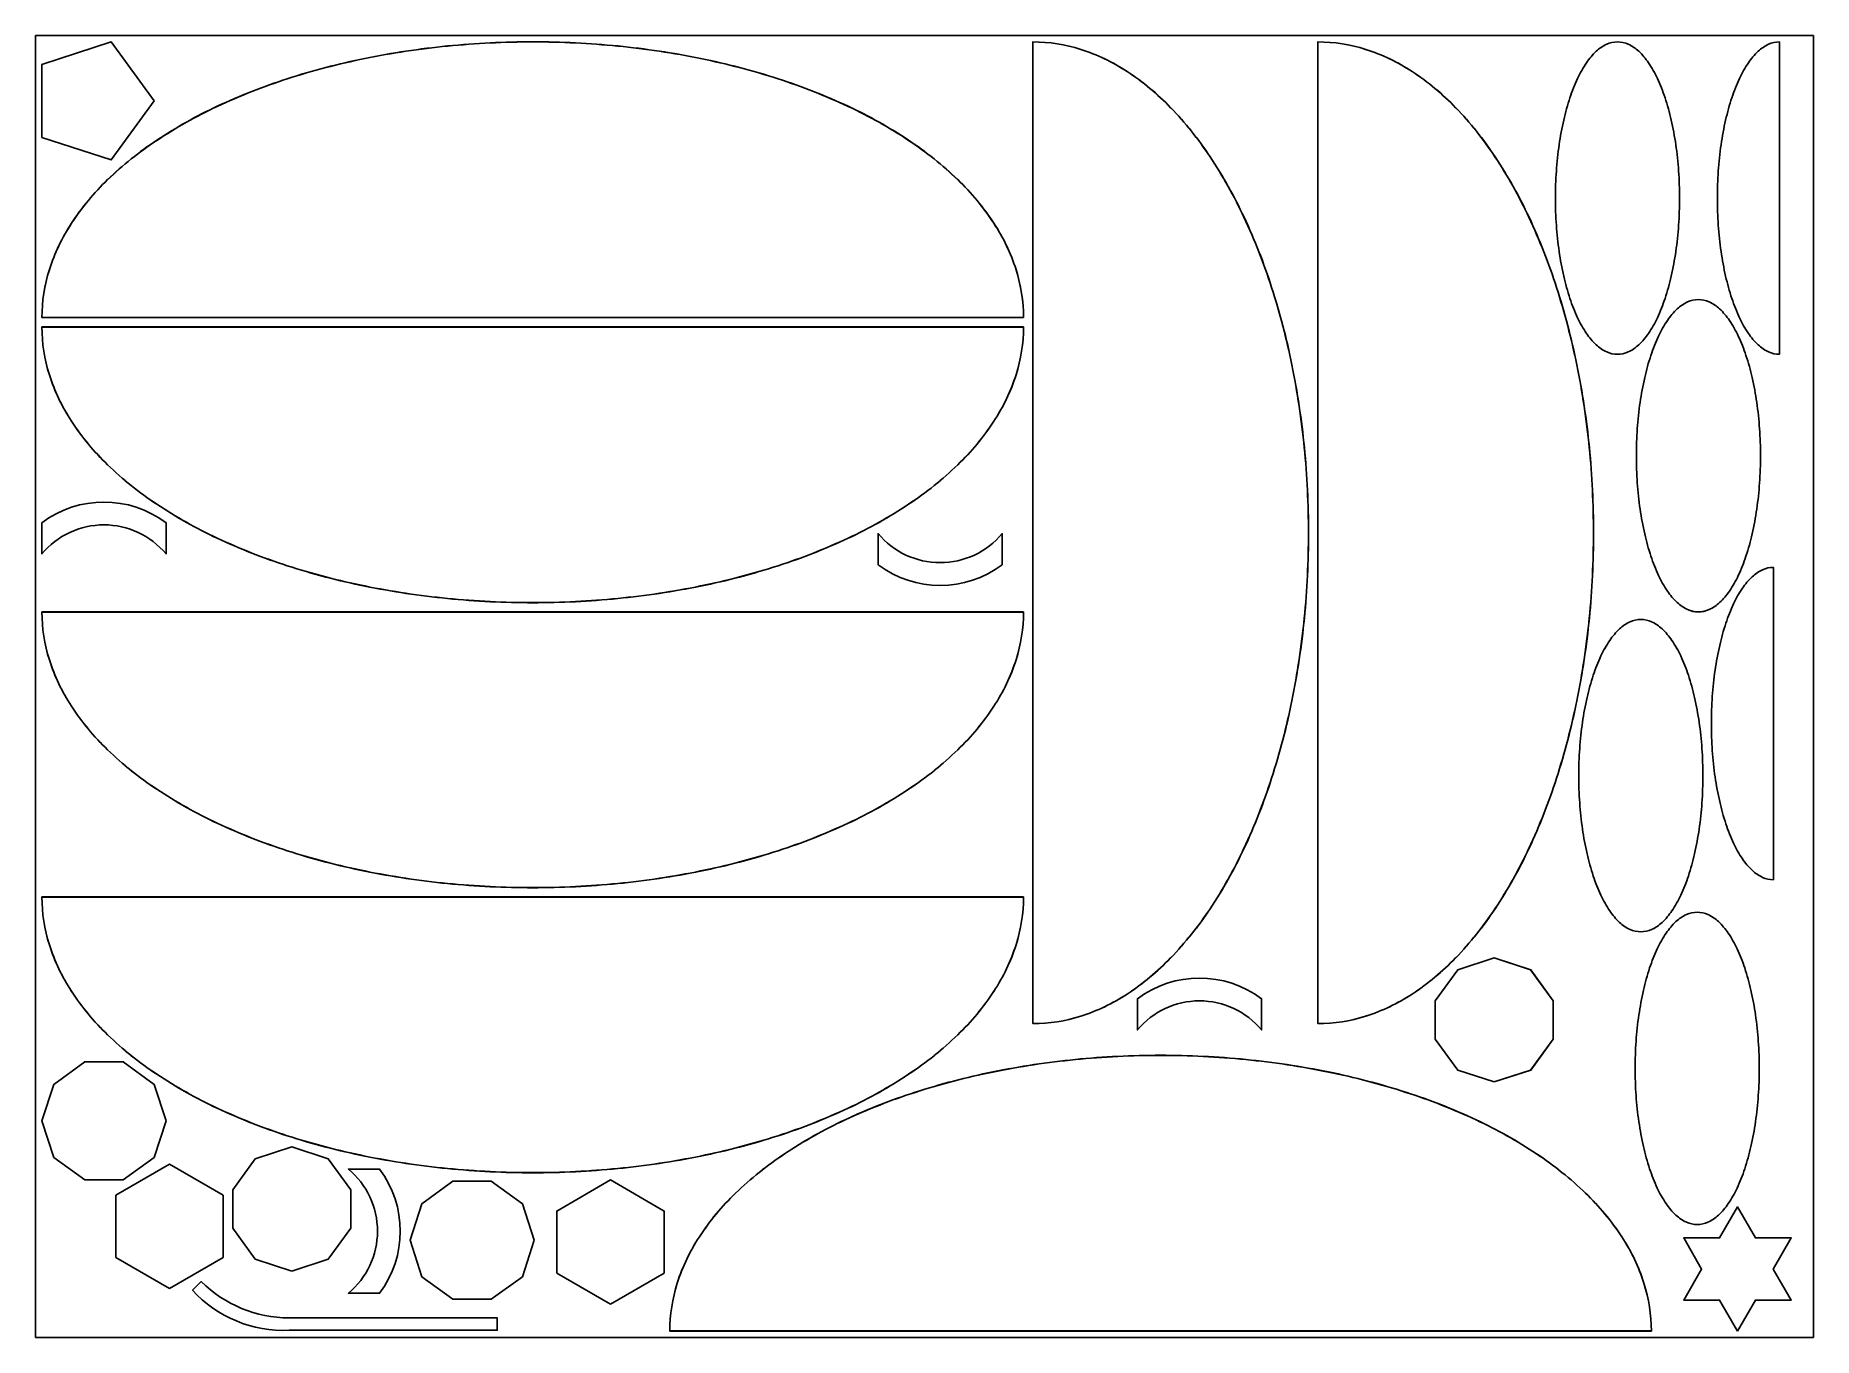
# Model space of a CAD drawing. Extents: x 0 to 2800, y 0 to 2050.
import ezdxf

# ---------------------------------------------------------------- set-up
doc = ezdxf.new("R2010")
doc.units = 0
doc.header["$LTSCALE"] = 41

msp = doc.modelspace()

# ---------------------------------------------------------------- linework, layer by layer
at = {"layer": 'BORDER_D0_T132.1_RK1_A0_W0_EM1'}
for points in [[(186.81, 1947.04), (119.28, 1854.09), (10, 1889.59), (10, 2004.49), (119.28, 2040), (186.81, 1947.04)], [(2297.2, 402.26), (2239.75, 420.93), (2204.24, 469.8), (2204.24, 530.2), (2239.75, 579.07), (2297.2, 597.74), (2354.65, 579.07), (2390.15, 530.2), (2390.15, 469.8), (2354.65, 420.93), (2297.2, 402.26)], [(205.48, 340.96), (186.81, 283.51), (137.94, 248.01), (77.54, 248.01), (28.67, 283.51), (10, 340.96), (28.67, 398.41), (77.54, 433.92), (137.94, 433.92), (186.81, 398.41), (205.48, 340.96)], [(403.41, 104.47), (345.96, 123.14), (310.46, 172.01), (310.46, 232.42), (345.96, 281.29), (403.41, 299.95), (460.86, 281.29), (496.37, 232.42), (496.37, 172.01), (460.86, 123.14), (403.41, 104.47)], [(211.07, 77.26), (126.43, 126.13), (126.43, 223.87), (211.07, 272.74), (295.72, 223.87), (295.72, 126.13), (211.07, 77.26)], [(785.31, 153.08), (766.65, 95.63), (717.78, 60.12), (657.37, 60.12), (608.5, 95.63), (589.83, 153.08), (608.5, 210.53), (657.37, 246.03), (717.78, 246.03), (766.65, 210.53), (785.31, 153.08)], [(905.46, 52.48), (820.81, 101.35), (820.81, 199.09), (905.46, 247.96), (990.1, 199.09), (990.1, 101.35), (905.46, 52.48)], [(2680.34, 10), (2652.12, 58.87), (2595.69, 58.87), (2623.91, 107.74), (2595.69, 156.61), (2652.12, 156.61), (2680.34, 205.48), (2708.55, 156.61), (2764.98, 156.61), (2736.77, 107.74), (2764.98, 58.87), (2708.55, 58.87), (2680.34, 10)]]:
    msp.add_lwpolyline(points, close=True, dxfattribs=at)
for points in [[(1555.9, 1605.9), (10, 1605.9, -0.076786), (21.74, 1681.28, -0.068058), (56.62, 1754.37, -0.056093), (113.56, 1822.95, -0.045362), (190.84, 1884.93, -0.037263), (286.11, 1938.44, -0.03162), (396.48, 1981.84, -0.027905), (518.59, 2013.82, -0.025667), (648.73, 2033.41, -0.024617), (782.95, 2040, -0.024617), (917.17, 2033.41, -0.025667), (1047.31, 2013.82, -0.027905), (1169.43, 1981.84, -0.03162), (1279.79, 1938.44, -0.037263), (1375.06, 1884.93, -0.045362), (1452.34, 1822.95, -0.056093), (1509.29, 1754.37, -0.068058), (1544.16, 1681.28, -0.076786), (1555.9, 1605.9)], [(1570.61, 494.1), (1570.61, 2040, -0.076786), (1645.99, 2028.26, -0.068058), (1719.08, 1993.39, -0.056093), (1787.66, 1936.44, -0.045362), (1849.64, 1859.16, -0.037263), (1903.15, 1763.89, -0.03162), (1946.55, 1653.53, -0.027905), (1978.53, 1531.41, -0.025667), (1998.11, 1401.27, -0.024617), (2004.71, 1267.05, -0.024617), (1998.11, 1132.83, -0.025667), (1978.53, 1002.69, -0.027905), (1946.55, 880.58, -0.03162), (1903.15, 770.21, -0.037263), (1849.64, 674.94, -0.045362), (1787.66, 597.66, -0.056093), (1719.08, 540.72, -0.068058), (1645.99, 505.84, -0.076786), (1570.61, 494.1)], [(2019.41, 494.1), (2019.41, 2040, -0.076786), (2094.79, 2028.26, -0.068058), (2167.88, 1993.39, -0.056093), (2236.46, 1936.44, -0.045362), (2298.44, 1859.16, -0.037263), (2351.95, 1763.89, -0.03162), (2395.35, 1653.53, -0.027905), (2427.33, 1531.41, -0.025667), (2446.91, 1401.27, -0.024617), (2453.51, 1267.05, -0.024617), (2446.91, 1132.83, -0.025667), (2427.33, 1002.69, -0.027905), (2395.35, 880.58, -0.03162), (2351.95, 770.21, -0.037263), (2298.44, 674.94, -0.045362), (2236.46, 597.66, -0.056093), (2167.88, 540.72, -0.068058), (2094.79, 505.84, -0.076786), (2019.41, 494.1)], [(2491.38, 2040, -0.106579), (2508.35, 2036.26, -0.081333), (2524.81, 2025.17, -0.056346), (2540.25, 2007.05, -0.039878), (2554.21, 1982.46, -0.02994), (2566.25, 1952.15, -0.023968), (2576.03, 1917.03, -0.020393), (2583.23, 1878.18, -0.01836), (2587.64, 1836.77, -0.017435), (2589.12, 1794.06, -0.017435), (2587.64, 1751.35, -0.01836), (2583.23, 1709.94, -0.020393), (2576.03, 1671.09, -0.023968), (2566.25, 1635.97, -0.029939), (2554.21, 1605.66, -0.039879), (2540.25, 1581.07, -0.056346), (2524.81, 1562.95, -0.081333), (2508.35, 1551.86, -0.106578), (2491.38, 1548.12, -0.10658), (2474.41, 1551.86, -0.081333), (2457.95, 1562.95, -0.056346), (2442.51, 1581.07, -0.039879), (2428.55, 1605.66, -0.02994), (2416.51, 1635.97, -0.023968), (2406.74, 1671.09, -0.020393), (2399.53, 1709.94, -0.01836), (2395.13, 1751.35, -0.017435), (2393.64, 1794.06, -0.017435), (2395.13, 1836.77, -0.01836), (2399.53, 1878.18, -0.020393), (2406.74, 1917.03, -0.023968), (2416.51, 1952.15, -0.02994), (2428.55, 1982.46, -0.039878), (2442.51, 2007.05, -0.056346), (2457.95, 2025.17, -0.081333), (2474.41, 2036.26, -0.10658), (2491.38, 2040)], [(2746.39, 2040), (2746.39, 1548.12, -0.10658), (2729.42, 1551.86, -0.081332), (2712.96, 1562.95, -0.056346), (2697.52, 1581.07, -0.039879), (2683.57, 1605.66, -0.02994), (2671.52, 1635.97, -0.023968), (2661.75, 1671.09, -0.020393), (2654.55, 1709.94, -0.01836), (2650.14, 1751.35, -0.017435), (2648.65, 1794.06, -0.017435), (2650.14, 1836.77, -0.01836), (2654.55, 1878.18, -0.020393), (2661.75, 1917.03, -0.023968), (2671.52, 1952.15, -0.02994), (2683.57, 1982.46, -0.039878), (2697.52, 2007.05, -0.056346), (2712.96, 2025.17, -0.081332), (2729.42, 2036.26, -0.10658), (2746.39, 2040)], [(2618.87, 1634.28, -0.106578), (2635.85, 1630.54, -0.081333), (2652.3, 1619.45, -0.056346), (2667.74, 1601.33, -0.039878), (2681.7, 1576.74, -0.02994), (2693.75, 1546.43, -0.023968), (2703.52, 1511.31, -0.020393), (2710.72, 1472.45, -0.01836), (2715.13, 1431.05, -0.017435), (2716.61, 1388.34, -0.017435), (2715.13, 1345.63, -0.01836), (2710.72, 1304.22, -0.020393), (2703.52, 1265.37, -0.023968), (2693.75, 1230.25, -0.02994), (2681.7, 1199.94, -0.039878), (2667.74, 1175.35, -0.056346), (2652.3, 1157.23, -0.081333), (2635.85, 1146.13, -0.106579), (2618.87, 1142.4, -0.106579), (2601.9, 1146.13, -0.081333), (2585.45, 1157.23, -0.056347), (2570, 1175.35, -0.039878), (2556.05, 1199.94, -0.02994), (2544, 1230.25, -0.023968), (2534.23, 1265.37, -0.020393), (2527.03, 1304.22, -0.01836), (2522.62, 1345.63, -0.017435), (2521.13, 1388.34, -0.017435), (2522.62, 1431.05, -0.01836), (2527.03, 1472.45, -0.020393), (2534.23, 1511.31, -0.023968), (2544, 1546.43, -0.02994), (2556.05, 1576.74, -0.039878), (2570, 1601.33, -0.056347), (2585.45, 1619.45, -0.081333), (2601.9, 1630.54, -0.106578), (2618.87, 1634.28)], [(10, 1591.2), (1555.9, 1591.2, -0.076786), (1544.16, 1515.82, -0.068058), (1509.29, 1442.73, -0.056093), (1452.34, 1374.15, -0.045362), (1375.06, 1312.17, -0.037263), (1279.79, 1258.66, -0.03162), (1169.43, 1215.26, -0.027905), (1047.31, 1183.28, -0.025667), (917.17, 1163.69, -0.024617), (782.95, 1157.1, -0.024617), (648.73, 1163.69, -0.025667), (518.59, 1183.28, -0.027905), (396.48, 1215.26, -0.03162), (286.11, 1258.66, -0.037263), (190.84, 1312.17, -0.045362), (113.56, 1374.15, -0.056093), (56.62, 1442.73, -0.068058), (21.74, 1515.82, -0.076786), (10, 1591.2)], [(10, 1233.67), (10, 1282.83, -0.333267), (205.48, 1282.83), (205.48, 1233.67, 0.469337), (10, 1233.67)], [(1522.42, 1265.87), (1522.42, 1216.7, -0.333267), (1326.94, 1216.7), (1326.94, 1265.87, 0.469337), (1522.42, 1265.87)], [(2737, 1212.62), (2737, 720.74, -0.10658), (2720.02, 724.47, -0.081333), (2703.57, 735.57, -0.056346), (2688.13, 753.69, -0.039878), (2674.17, 778.28, -0.02994), (2662.12, 808.59, -0.023968), (2652.35, 843.71, -0.020393), (2645.15, 882.56, -0.01836), (2640.74, 923.97, -0.017435), (2639.25, 966.68, -0.017435), (2640.74, 1009.39, -0.01836), (2645.15, 1050.8, -0.020393), (2652.35, 1089.65, -0.023968), (2662.12, 1124.77, -0.02994), (2674.17, 1155.08, -0.039878), (2688.13, 1179.67, -0.056346), (2703.57, 1197.79, -0.081333), (2720.02, 1208.88, -0.10658), (2737, 1212.62)], [(10, 1142.4), (1555.9, 1142.4, -0.076786), (1544.16, 1067.02, -0.068058), (1509.29, 993.93, -0.056093), (1452.34, 925.35, -0.045362), (1375.06, 863.37, -0.037263), (1279.79, 809.86, -0.03162), (1169.43, 766.46, -0.027905), (1047.31, 734.48, -0.025667), (917.17, 714.9, -0.024617), (782.95, 708.3, -0.024617), (648.73, 714.9, -0.025667), (518.59, 734.48, -0.027905), (396.48, 766.46, -0.03162), (286.11, 809.86, -0.037263), (190.84, 863.37, -0.045362), (113.56, 925.35, -0.056093), (56.62, 993.93, -0.068058), (21.74, 1067.02, -0.076786), (10, 1142.4)], [(2528.14, 1130.59, -0.106579), (2545.11, 1126.86, -0.081333), (2561.57, 1115.76, -0.056346), (2577.01, 1097.64, -0.039878), (2590.97, 1073.06, -0.02994), (2603.01, 1042.74, -0.023968), (2612.79, 1007.62, -0.020393), (2619.99, 968.77, -0.01836), (2624.4, 927.36, -0.017435), (2625.88, 884.65, -0.017435), (2624.4, 841.95, -0.01836), (2619.99, 800.54, -0.020393), (2612.79, 761.68, -0.023968), (2603.01, 726.57, -0.029939), (2590.97, 696.25, -0.039878), (2577.01, 671.66, -0.056346), (2561.57, 653.55, -0.081333), (2545.11, 642.45, -0.106579), (2528.14, 638.71, -0.10658), (2511.17, 642.45, -0.081333), (2494.71, 653.55, -0.056346), (2479.27, 671.66, -0.039878), (2465.32, 696.25, -0.029939), (2453.27, 726.57, -0.023968), (2443.5, 761.68, -0.020393), (2436.3, 800.54, -0.01836), (2431.89, 841.95, -0.017435), (2430.4, 884.65, -0.017435), (2431.89, 927.36, -0.01836), (2436.3, 968.77, -0.020393), (2443.5, 1007.62, -0.023968), (2453.27, 1042.74, -0.02994), (2465.32, 1073.06, -0.039878), (2479.27, 1097.64, -0.056346), (2494.71, 1115.76, -0.081333), (2511.17, 1126.86, -0.10658), (2528.14, 1130.59)], [(10, 693.6), (1555.9, 693.6, -0.076786), (1544.16, 618.22, -0.068058), (1509.29, 545.13, -0.056093), (1452.34, 476.55, -0.045362), (1375.06, 414.57, -0.037263), (1279.79, 361.06, -0.03162), (1169.43, 317.66, -0.027905), (1047.31, 285.68, -0.025667), (917.17, 266.1, -0.024617), (782.95, 259.5, -0.024617), (648.73, 266.1, -0.025667), (518.59, 285.68, -0.027905), (396.48, 317.66, -0.03162), (286.11, 361.06, -0.037263), (190.84, 414.57, -0.045362), (113.56, 476.55, -0.056093), (56.62, 545.13, -0.068058), (21.74, 618.22, -0.076786), (10, 693.6)], [(2616.92, 669.6, -0.10658), (2633.89, 665.86, -0.081333), (2650.35, 654.77, -0.056346), (2665.79, 636.65, -0.039878), (2679.75, 612.06, -0.02994), (2691.79, 581.75, -0.023968), (2701.57, 546.63, -0.020393), (2708.77, 507.77, -0.01836), (2713.18, 466.37, -0.017435), (2714.66, 423.66, -0.017435), (2713.18, 380.95, -0.01836), (2708.77, 339.54, -0.020393), (2701.57, 300.69, -0.023968), (2691.79, 265.57, -0.02994), (2679.75, 235.26, -0.039878), (2665.79, 210.67, -0.056346), (2650.35, 192.55, -0.081333), (2633.89, 181.46, -0.10658), (2616.92, 177.72, -0.106579), (2599.95, 181.46, -0.081333), (2583.49, 192.55, -0.056346), (2568.05, 210.67, -0.039878), (2554.09, 235.26, -0.029939), (2542.05, 265.57, -0.023968), (2532.28, 300.69, -0.020393), (2525.07, 339.54, -0.01836), (2520.67, 380.95, -0.017435), (2519.18, 423.66, -0.017435), (2520.67, 466.37, -0.01836), (2525.07, 507.77, -0.020393), (2532.28, 546.63, -0.023968), (2542.05, 581.75, -0.02994), (2554.09, 612.06, -0.039878), (2568.05, 636.65, -0.056346), (2583.49, 654.77, -0.081333), (2599.95, 665.86, -0.106578), (2616.92, 669.6)], [(1735.31, 484.13), (1735.31, 533.29, -0.333267), (1930.79, 533.29), (1930.79, 484.13, 0.469338), (1735.31, 484.13)], [(2544.75, 10), (998.85, 10, -0.076786), (1010.59, 85.38, -0.068058), (1045.46, 158.47, -0.056093), (1102.4, 227.05, -0.045362), (1179.68, 289.03, -0.037263), (1274.95, 342.54, -0.03162), (1385.32, 385.94, -0.027905), (1507.43, 417.92, -0.025667), (1637.57, 437.51, -0.024617), (1771.8, 444.1, -0.024617), (1906.02, 437.51, -0.025667), (2036.16, 417.92, -0.027905), (2158.27, 385.94, -0.03162), (2268.64, 342.54, -0.037263), (2363.91, 289.03, -0.045362), (2441.19, 227.05, -0.056093), (2498.13, 158.47, -0.068058), (2533, 85.38, -0.076786), (2544.75, 10)], [(492.64, 265.03), (541.81, 265.03, -0.333267), (541.81, 69.55), (492.64, 69.55, 0.469337), (492.64, 265.03)], [(399.26, 30.8), (727.18, 30.8), (727.18, 11.25), (399.26, 11.25, -0.220731), (247.22, 74.23), (261.04, 88.06, 0.198912), (399.26, 30.8)]]:
    msp.add_lwpolyline(points, format="xyb", close=True, dxfattribs=at)
at = {"layer": 'BORDER_D0_T132_RK1_A0_W0_EM1_RI1_ID0003'}
for points in [[(2297.2, 402.26), (2239.75, 420.93), (2204.24, 469.8), (2204.24, 530.2), (2239.75, 579.07), (2297.2, 597.74), (2354.66, 579.07), (2390.16, 530.2), (2390.16, 469.8), (2354.66, 420.93), (2297.2, 402.26)], [(205.48, 340.97), (186.81, 283.52), (137.94, 248.01), (77.54, 248.01), (28.67, 283.52), (10, 340.97), (28.67, 398.42), (77.54, 433.92), (137.94, 433.92), (186.81, 398.42), (205.48, 340.97)], [(403.41, 104.47), (345.96, 123.14), (310.45, 172.01), (310.45, 232.41), (345.96, 281.28), (403.41, 299.95), (460.87, 281.28), (496.37, 232.41), (496.37, 172.01), (460.87, 123.14), (403.41, 104.47)], [(785.31, 153.08), (766.64, 95.63), (717.77, 60.12), (657.37, 60.12), (608.5, 95.63), (589.83, 153.08), (608.5, 210.53), (657.37, 246.03), (717.77, 246.03), (766.64, 210.53), (785.31, 153.08)]]:
    msp.add_lwpolyline(points, close=True, dxfattribs=at)
at = {"layer": 'BORDER_D0_T132_RK1_A0_W0_EM1_RI1_ID0011'}
msp.add_lwpolyline([(2680.34, 9.99), (2652.13, 58.86), (2595.7, 58.86), (2623.92, 107.73), (2595.7, 156.6), (2652.13, 156.6), (2680.34, 205.47), (2708.56, 156.6), (2764.98, 156.6), (2736.78, 107.73), (2764.98, 58.86), (2708.56, 58.86), (2680.34, 9.99)], close=True, dxfattribs=at)
at = {"layer": 'BORDER_D0_T132_RK1_A0_W0_EM1_RI1_ID0013'}
for points in [[(10, 1258.25), (10, 1282.83, -0.333267), (205.48, 1282.83), (205.48, 1233.67, 0.469337), (10, 1233.67), (10, 1258.25)], [(1522.42, 1241.29), (1522.42, 1216.71, -0.333267), (1326.94, 1216.71), (1326.94, 1265.87, 0.469337), (1522.42, 1265.87), (1522.42, 1241.29)], [(1735.31, 508.71), (1735.31, 533.29, -0.333267), (1930.79, 533.29), (1930.79, 484.13, 0.469337), (1735.31, 484.13), (1735.31, 508.71)], [(517.22, 265.03), (541.8, 265.03, -0.333267), (541.8, 69.55), (492.64, 69.55, 0.469337), (492.64, 265.03), (517.22, 265.03)]]:
    msp.add_lwpolyline(points, format="xyb", close=True, dxfattribs=at)
at = {"layer": 'BORDER_D0_T132_RK1_A0_W0_EM1_RI1_ID0018'}
for points in [[(2491.38, 2040, -0.106572), (2508.35, 2036.26, -0.081329), (2524.81, 2025.17, -0.056348), (2540.25, 2007.05, -0.039882), (2554.21, 1982.46, -0.029934), (2566.25, 1952.15, -0.02397), (2576.02, 1917.03, -0.020392), (2583.23, 1878.18, -0.01836), (2587.63, 1836.77, -0.017437), (2589.12, 1794.06, -0.017437), (2587.63, 1751.35, -0.01836), (2583.23, 1709.94, -0.020392), (2576.02, 1671.09, -0.02397), (2566.25, 1635.97, -0.029934), (2554.21, 1605.66, -0.039882), (2540.25, 1581.07, -0.056349), (2524.81, 1562.95, -0.081329), (2508.35, 1551.86, -0.106572), (2491.38, 1548.12, -0.106572), (2474.41, 1551.86, -0.081329), (2457.95, 1562.95, -0.056348), (2442.51, 1581.07, -0.039883), (2428.55, 1605.66, -0.029934), (2416.51, 1635.97, -0.02397), (2406.74, 1671.09, -0.020392), (2399.53, 1709.94, -0.01836), (2395.13, 1751.35, -0.017437), (2393.64, 1794.06, -0.017436), (2395.13, 1836.77, -0.01836), (2399.53, 1878.18, -0.020392), (2406.74, 1917.03, -0.02397), (2416.51, 1952.15, -0.029934), (2428.55, 1982.46, -0.039883), (2442.51, 2007.05, -0.056348), (2457.95, 2025.17, -0.081329), (2474.41, 2036.26, -0.106572), (2491.38, 2040)], [(2618.87, 1634.28, -0.106572), (2635.84, 1630.54, -0.081329), (2652.3, 1619.45, -0.056349), (2667.74, 1601.33, -0.039882), (2681.7, 1576.74, -0.029934), (2693.74, 1546.43, -0.02397), (2703.51, 1511.31, -0.020392), (2710.72, 1472.46, -0.01836), (2715.12, 1431.05, -0.017437), (2716.61, 1388.34, -0.017437), (2715.12, 1345.63, -0.01836), (2710.72, 1304.22, -0.020392), (2703.51, 1265.37, -0.02397), (2693.74, 1230.25, -0.029934), (2681.7, 1199.94, -0.039882), (2667.74, 1175.35, -0.056349), (2652.3, 1157.23, -0.081329), (2635.84, 1146.14, -0.106572), (2618.87, 1142.4, -0.106572), (2601.9, 1146.14, -0.081329), (2585.44, 1157.23, -0.056348), (2570, 1175.35, -0.039883), (2556.04, 1199.94, -0.029934), (2544, 1230.25, -0.02397), (2534.23, 1265.37, -0.020392), (2527.02, 1304.22, -0.01836), (2522.62, 1345.63, -0.017437), (2521.13, 1388.34, -0.017436), (2522.62, 1431.05, -0.01836), (2527.02, 1472.46, -0.020392), (2534.23, 1511.31, -0.02397), (2544, 1546.43, -0.029934), (2556.04, 1576.74, -0.039883), (2570, 1601.33, -0.056348), (2585.44, 1619.45, -0.081329), (2601.9, 1630.54, -0.106572), (2618.87, 1634.28)], [(2528.14, 1130.59, -0.106572), (2545.11, 1126.85, -0.081329), (2561.57, 1115.76, -0.056349), (2577.01, 1097.64, -0.039882), (2590.97, 1073.05, -0.029934), (2603.01, 1042.74, -0.02397), (2612.78, 1007.62, -0.020392), (2619.99, 968.77, -0.01836), (2624.39, 927.36, -0.017437), (2625.88, 884.65, -0.017437), (2624.39, 841.94, -0.01836), (2619.99, 800.53, -0.020392), (2612.78, 761.68, -0.02397), (2603.01, 726.56, -0.029934), (2590.97, 696.25, -0.039882), (2577.01, 671.66, -0.056349), (2561.57, 653.54, -0.081329), (2545.11, 642.45, -0.106572), (2528.14, 638.71, -0.106572), (2511.17, 642.45, -0.081329), (2494.71, 653.54, -0.056348), (2479.27, 671.66, -0.039882), (2465.31, 696.25, -0.029934), (2453.27, 726.56, -0.02397), (2443.5, 761.68, -0.020392), (2436.29, 800.53, -0.01836), (2431.89, 841.94, -0.017436), (2430.4, 884.65, -0.017437), (2431.89, 927.36, -0.01836), (2436.29, 968.77, -0.020392), (2443.5, 1007.62, -0.02397), (2453.27, 1042.74, -0.029934), (2465.31, 1073.05, -0.039882), (2479.27, 1097.64, -0.056348), (2494.71, 1115.76, -0.081329), (2511.17, 1126.85, -0.106572), (2528.14, 1130.59)], [(2616.92, 669.6, -0.106572), (2633.89, 665.86, -0.081329), (2650.35, 654.77, -0.056349), (2665.79, 636.65, -0.039882), (2679.75, 612.06, -0.029934), (2691.79, 581.75, -0.02397), (2701.56, 546.63, -0.020392), (2708.77, 507.78, -0.01836), (2713.17, 466.37, -0.017437), (2714.66, 423.66, -0.017437), (2713.17, 380.95, -0.01836), (2708.77, 339.54, -0.020392), (2701.56, 300.69, -0.02397), (2691.79, 265.57, -0.029934), (2679.75, 235.26, -0.039882), (2665.79, 210.67, -0.056349), (2650.35, 192.55, -0.081329), (2633.89, 181.46, -0.106572), (2616.92, 177.72, -0.106572), (2599.95, 181.46, -0.081329), (2583.49, 192.55, -0.056348), (2568.05, 210.67, -0.039883), (2554.09, 235.26, -0.029934), (2542.05, 265.57, -0.02397), (2532.28, 300.69, -0.020392), (2525.07, 339.54, -0.01836), (2520.67, 380.95, -0.017436), (2519.18, 423.66, -0.017437), (2520.67, 466.37, -0.01836), (2525.07, 507.78, -0.020392), (2532.28, 546.63, -0.02397), (2542.05, 581.75, -0.029934), (2554.09, 612.06, -0.039883), (2568.05, 636.65, -0.056348), (2583.49, 654.77, -0.081329), (2599.95, 665.86, -0.106572), (2616.92, 669.6)]]:
    msp.add_lwpolyline(points, format="xyb", close=True, dxfattribs=at)
at = {"layer": 'BORDER_D0_T132_RK1_A0_W0_EM1_RI1_ID0019'}
for points in [[(782.95, 1606.06), (10, 1606.06, -0.076784), (21.74, 1681.44, -0.068061), (56.62, 1754.53, -0.056093), (113.56, 1823.11, -0.045361), (190.84, 1885.09, -0.037263), (286.11, 1938.6, -0.03162), (396.48, 1982, -0.027905), (518.59, 2013.98, -0.025667), (648.73, 2033.57, -0.024617), (782.95, 2040.16, -0.024617), (917.17, 2033.57, -0.025667), (1047.31, 2013.98, -0.027907), (1169.43, 1982, -0.031618), (1279.79, 1938.6, -0.037263), (1375.06, 1885.09, -0.045361), (1452.34, 1823.11, -0.056097), (1509.29, 1754.53, -0.068057), (1544.16, 1681.44, -0.076784), (1555.9, 1606.06), (782.95, 1606.06)], [(1570.77, 1267.05), (1570.77, 2040, -0.076784), (1646.15, 2028.26, -0.068061), (1719.24, 1993.38, -0.056093), (1787.82, 1936.44, -0.045361), (1849.8, 1859.16, -0.037263), (1903.31, 1763.89, -0.03162), (1946.71, 1653.52, -0.027905), (1978.69, 1531.41, -0.025667), (1998.28, 1401.27, -0.024616), (2004.87, 1267.05, -0.024617), (1998.28, 1132.83, -0.025667), (1978.69, 1002.69, -0.027907), (1946.71, 880.57, -0.031618), (1903.31, 770.21, -0.037263), (1849.8, 674.94, -0.045361), (1787.82, 597.66, -0.056097), (1719.24, 540.71, -0.068057), (1646.15, 505.84, -0.076784), (1570.77, 494.1), (1570.77, 1267.05)], [(2019.57, 1267.05), (2019.57, 2040, -0.076784), (2094.95, 2028.26, -0.068061), (2168.04, 1993.38, -0.056093), (2236.62, 1936.44, -0.045361), (2298.6, 1859.16, -0.037263), (2352.11, 1763.89, -0.03162), (2395.51, 1653.52, -0.027905), (2427.49, 1531.41, -0.025667), (2447.08, 1401.27, -0.024617), (2453.67, 1267.05, -0.024616), (2447.08, 1132.83, -0.025667), (2427.49, 1002.69, -0.027907), (2395.51, 880.57, -0.031618), (2352.11, 770.21, -0.037263), (2298.6, 674.94, -0.045361), (2236.62, 597.66, -0.056097), (2168.04, 540.71, -0.068057), (2094.95, 505.84, -0.076784), (2019.57, 494.1), (2019.57, 1267.05)], [(782.95, 1591.04), (1555.9, 1591.04, -0.076784), (1544.16, 1515.66, -0.068061), (1509.28, 1442.57, -0.056093), (1452.34, 1373.99, -0.045361), (1375.06, 1312.01, -0.037263), (1279.79, 1258.5, -0.03162), (1169.42, 1215.1, -0.027905), (1047.31, 1183.12, -0.025667), (917.17, 1163.53, -0.024616), (782.95, 1156.94, -0.024617), (648.73, 1163.53, -0.025667), (518.59, 1183.12, -0.027907), (396.47, 1215.1, -0.031618), (286.11, 1258.5, -0.037263), (190.84, 1312.01, -0.045361), (113.56, 1373.99, -0.056097), (56.61, 1442.57, -0.068057), (21.74, 1515.66, -0.076784), (10, 1591.04), (782.95, 1591.04)], [(782.95, 1142.24), (1555.9, 1142.24, -0.076784), (1544.16, 1066.86, -0.068061), (1509.28, 993.77, -0.056093), (1452.34, 925.19, -0.045361), (1375.06, 863.21, -0.037263), (1279.79, 809.7, -0.03162), (1169.42, 766.3, -0.027905), (1047.31, 734.32, -0.025667), (917.17, 714.73, -0.024616), (782.95, 708.14, -0.024616), (648.73, 714.73, -0.025667), (518.59, 734.32, -0.027907), (396.47, 766.3, -0.031618), (286.11, 809.7, -0.037263), (190.84, 863.21, -0.045361), (113.56, 925.19, -0.056097), (56.61, 993.77, -0.068057), (21.74, 1066.86, -0.076784), (10, 1142.24), (782.95, 1142.24)], [(782.95, 693.44), (1555.9, 693.44, -0.076784), (1544.16, 618.06, -0.068061), (1509.28, 544.97, -0.056093), (1452.34, 476.39, -0.045361), (1375.06, 414.41, -0.037263), (1279.79, 360.9, -0.03162), (1169.42, 317.5, -0.027905), (1047.31, 285.52, -0.025667), (917.17, 265.93, -0.024616), (782.95, 259.34, -0.024617), (648.73, 265.93, -0.025667), (518.59, 285.52, -0.027907), (396.47, 317.5, -0.031618), (286.11, 360.9, -0.037263), (190.84, 414.41, -0.045361), (113.56, 476.39, -0.056097), (56.61, 544.97, -0.068057), (21.74, 618.06, -0.076784), (10, 693.44), (782.95, 693.44)], [(1771.8, 10.16), (998.85, 10.16, -0.076784), (1010.59, 85.54, -0.068061), (1045.47, 158.63, -0.056093), (1102.41, 227.21, -0.045361), (1179.69, 289.19, -0.037263), (1274.96, 342.7, -0.03162), (1385.33, 386.1, -0.027905), (1507.44, 418.08, -0.025667), (1637.58, 437.67, -0.024617), (1771.8, 444.26, -0.024617), (1906.02, 437.67, -0.025667), (2036.16, 418.08, -0.027907), (2158.28, 386.1, -0.031618), (2268.64, 342.7, -0.037263), (2363.91, 289.19, -0.045361), (2441.19, 227.21, -0.056097), (2498.14, 158.63, -0.068057), (2533.01, 85.54, -0.076784), (2544.75, 10.16), (1771.8, 10.16)]]:
    msp.add_lwpolyline(points, format="xyb", close=True, dxfattribs=at)
at = {"layer": 'BORDER_D0_T132_RK1_A0_W0_EM1_RI1_ID0020'}
for points in [[(2746.39, 1794.06), (2746.39, 1548.12, -0.106572), (2729.42, 1551.86, -0.081329), (2712.96, 1562.95, -0.056348), (2697.52, 1581.07, -0.039883), (2683.56, 1605.66, -0.029934), (2671.52, 1635.97, -0.02397), (2661.75, 1671.09, -0.020392), (2654.54, 1709.94, -0.01836), (2650.14, 1751.35, -0.017437), (2648.65, 1794.06, -0.017436), (2650.14, 1836.77, -0.01836), (2654.54, 1878.18, -0.020392), (2661.75, 1917.03, -0.02397), (2671.52, 1952.15, -0.029934), (2683.56, 1982.46, -0.039883), (2697.52, 2007.05, -0.056348), (2712.96, 2025.17, -0.081329), (2729.42, 2036.26, -0.106572), (2746.39, 2040), (2746.39, 1794.06)], [(2736.99, 966.68), (2736.99, 720.74, -0.106572), (2720.02, 724.48, -0.081329), (2703.56, 735.57, -0.056348), (2688.12, 753.69, -0.039882), (2674.16, 778.28, -0.029934), (2662.12, 808.59, -0.02397), (2652.35, 843.71, -0.020392), (2645.14, 882.56, -0.01836), (2640.74, 923.97, -0.017437), (2639.25, 966.68, -0.017437), (2640.74, 1009.39, -0.01836), (2645.14, 1050.8, -0.020392), (2652.35, 1089.65, -0.02397), (2662.12, 1124.77, -0.029934), (2674.16, 1155.08, -0.039882), (2688.12, 1179.67, -0.056349), (2703.56, 1197.79, -0.081329), (2720.02, 1208.88, -0.106572), (2736.99, 1212.62), (2736.99, 966.68)]]:
    msp.add_lwpolyline(points, format="xyb", close=True, dxfattribs=at)
at = {"layer": 'BORDER_D0_T132_RK1_A0_W0_EM1_RI1_ID0023'}
for points in [[(211.07, 77.25), (126.43, 126.12), (126.43, 223.86), (211.07, 272.73), (295.71, 223.86), (295.71, 126.12), (211.07, 77.25)], [(905.46, 52.47), (820.82, 101.34), (820.82, 199.08), (905.46, 247.95), (990.1, 199.08), (990.1, 101.34), (905.46, 52.47)]]:
    msp.add_lwpolyline(points, close=True, dxfattribs=at)
at = {"layer": 'BORDER_D0_T132_RK1_A0_W0_EM1_RI1_ID0025'}
msp.add_lwpolyline([(186.81, 1947.05), (119.28, 1854.09), (10, 1889.6), (10, 2004.5), (119.28, 2040), (186.81, 1947.05)], close=True, dxfattribs=at)
at = {"layer": 'BORDER_D0_T132_RK1_A0_W0_EM1_RI1_ID0028'}
msp.add_lwpolyline([(399.27, 30.8), (727.19, 30.8), (727.19, 11.25), (399.27, 11.25, -0.220734), (247.22, 74.23), (261.05, 88.05, 0.198903), (399.27, 30.8)], format="xyb", close=True, dxfattribs=at)
at = {"layer": 'FRAME_Z18', "linetype": 'CONTINUOUS'}
for p, q in [((0, 2050), (2800, 2050)), ((0, 0), (0, 2050)), ((2800, 0), (2800, 2050)), ((0, 0), (2800, 0))]:
    msp.add_line(p, q, dxfattribs=at)

doc.saveas('drawing.dxf')
